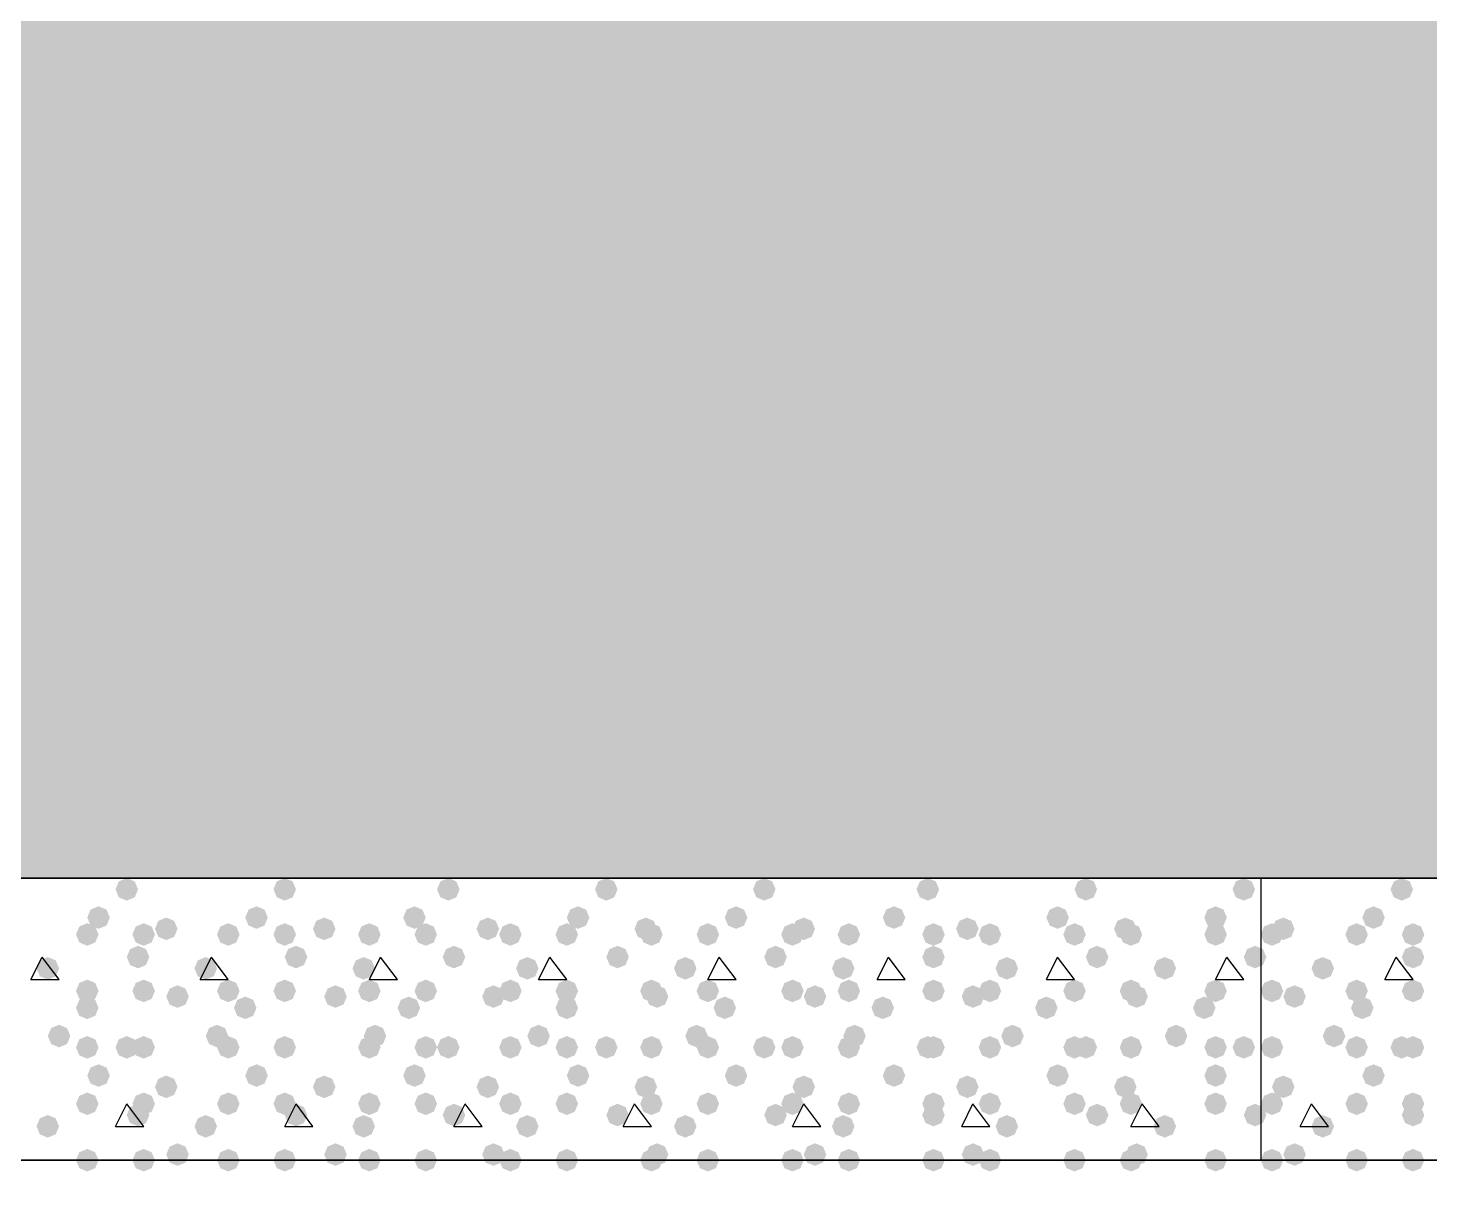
# Model space of a CAD drawing. Header units: millimetres. Extents: x 0 to 420, y 0 to 297.
# Drawn here: x 170.67 to 181.19, y 147.98 to 156.62 of the extents above; entities that cross this region are included whole.
import ezdxf

# ---------------------------------------------------------------- set-up
doc = ezdxf.new("R2010")
doc.units = ezdxf.units.MM
doc.layers.get('0').update_dxf_attribs({"linetype": 'CONTINUOUS'})

msp = doc.modelspace()

# ---------------------------------------------------------------- hatches: boundary and pattern name
at = {"true_color": 0x000008}
h = msp.add_hatch(color=0, dxfattribs=at)
h.paths.add_polyline_path([(385.826, 162.263667), (39.708667, 162.263667), (385.826, 150.241)], flags=0)
h.paths.add_polyline_path([(39.708667, 162.263667), (385.826, 150.241), (39.708667, 150.241)], flags=0)
for points in [[(171.492333, 150.156333), (171.467462, 150.096537), (171.407667, 150.071667), (171.347871, 150.096537), (171.323, 150.156333), (171.347871, 150.216129), (171.407667, 150.241), (171.467462, 150.216129)], [(172.677667, 150.156333), (172.652796, 150.096537), (172.593, 150.071667), (172.533204, 150.096537), (172.508333, 150.156333), (172.533204, 150.216129), (172.593, 150.241), (172.652796, 150.216129)], [(173.905333, 150.156333), (173.880462, 150.096537), (173.820667, 150.071667), (173.760871, 150.096537), (173.736, 150.156333), (173.760871, 150.216129), (173.820667, 150.241), (173.880462, 150.216129)], [(175.090667, 150.156333), (175.065796, 150.096537), (175.006, 150.071667), (174.946204, 150.096537), (174.921333, 150.156333), (174.946204, 150.216129), (175.006, 150.241), (175.065796, 150.216129)], [(176.276, 150.156333), (176.251129, 150.096537), (176.191333, 150.071667), (176.131538, 150.096537), (176.106667, 150.156333), (176.131537, 150.216129), (176.191333, 150.241), (176.251129, 150.216129)], [(177.503667, 150.156333), (177.478796, 150.096537), (177.419, 150.071667), (177.359204, 150.096537), (177.334333, 150.156333), (177.359204, 150.216129), (177.419, 150.241), (177.478796, 150.216129)], [(178.689, 150.156333), (178.664129, 150.096537), (178.604333, 150.071667), (178.544537, 150.096537), (178.519667, 150.156333), (178.544537, 150.216129), (178.604333, 150.241), (178.664129, 150.216129)], [(179.874333, 150.156333), (179.849463, 150.096537), (179.789667, 150.071667), (179.729871, 150.096537), (179.705, 150.156333), (179.729871, 150.216129), (179.789667, 150.241), (179.849462, 150.216129)], [(171.280667, 149.944667), (171.255796, 149.884871), (171.196, 149.86), (171.136204, 149.884871), (171.111333, 149.944667), (171.136204, 150.004462), (171.196, 150.029333), (171.255796, 150.004463)], [(172.466, 149.944667), (172.441129, 149.884871), (172.381333, 149.86), (172.321538, 149.884871), (172.296667, 149.944667), (172.321537, 150.004462), (172.381333, 150.029333), (172.441129, 150.004463)], [(173.651333, 149.944667), (173.626462, 149.884871), (173.566667, 149.86), (173.506871, 149.884871), (173.482, 149.944667), (173.506871, 150.004462), (173.566667, 150.029333), (173.626462, 150.004463)], [(174.879, 149.944667), (174.854129, 149.884871), (174.794333, 149.86), (174.734537, 149.884871), (174.709667, 149.944667), (174.734537, 150.004462), (174.794333, 150.029333), (174.854129, 150.004463)], [(176.064333, 149.944667), (176.039463, 149.884871), (175.979667, 149.86), (175.919871, 149.884871), (175.895, 149.944667), (175.919871, 150.004462), (175.979667, 150.029333), (176.039462, 150.004463)], [(177.249667, 149.944667), (177.224796, 149.884871), (177.165, 149.86), (177.105204, 149.884871), (177.080333, 149.944667), (177.105204, 150.004462), (177.165, 150.029333), (177.224796, 150.004463)], [(178.477333, 149.944667), (178.452463, 149.884871), (178.392667, 149.86), (178.332871, 149.884871), (178.308, 149.944667), (178.332871, 150.004462), (178.392667, 150.029333), (178.452462, 150.004463)], [(179.662667, 149.944667), (179.637796, 149.884871), (179.578, 149.86), (179.518204, 149.884871), (179.493333, 149.944667), (179.518204, 150.004462), (179.578, 150.029333), (179.637796, 150.004463)], [(171.788667, 149.86), (171.763796, 149.800204), (171.704, 149.775333), (171.644204, 149.800204), (171.619333, 149.86), (171.644204, 149.919796), (171.704, 149.944667), (171.763796, 149.919796)], [(172.974, 149.86), (172.949129, 149.800204), (172.889333, 149.775333), (172.829538, 149.800204), (172.804667, 149.86), (172.829537, 149.919796), (172.889333, 149.944667), (172.949129, 149.919796)], [(174.201667, 149.86), (174.176796, 149.800204), (174.117, 149.775333), (174.057204, 149.800204), (174.032333, 149.86), (174.057204, 149.919796), (174.117, 149.944667), (174.176796, 149.919796)], [(175.387, 149.86), (175.362129, 149.800204), (175.302333, 149.775333), (175.242538, 149.800204), (175.217667, 149.86), (175.242537, 149.919796), (175.302333, 149.944667), (175.362129, 149.919796)], [(176.572333, 149.86), (176.547462, 149.800204), (176.487667, 149.775333), (176.427871, 149.800204), (176.403, 149.86), (176.427871, 149.919796), (176.487667, 149.944667), (176.547462, 149.919796)], [(177.8, 149.86), (177.775129, 149.800204), (177.715333, 149.775333), (177.655538, 149.800204), (177.630667, 149.86), (177.655537, 149.919796), (177.715333, 149.944667), (177.775129, 149.919796)], [(178.985333, 149.86), (178.960462, 149.800204), (178.900667, 149.775333), (178.840871, 149.800204), (178.816, 149.86), (178.840871, 149.919796), (178.900667, 149.944667), (178.960462, 149.919796)], [(171.196, 149.817667), (171.171129, 149.757871), (171.111333, 149.733), (171.051538, 149.757871), (171.026667, 149.817667), (171.051537, 149.877462), (171.111333, 149.902333), (171.171129, 149.877463)], [(171.619333, 149.817667), (171.594463, 149.757871), (171.534667, 149.733), (171.474871, 149.757871), (171.45, 149.817667), (171.474871, 149.877462), (171.534667, 149.902333), (171.594462, 149.877463)], [(172.254333, 149.817667), (172.229463, 149.757871), (172.169667, 149.733), (172.109871, 149.757871), (172.085, 149.817667), (172.109871, 149.877462), (172.169667, 149.902333), (172.229462, 149.877463)], [(172.677667, 149.817667), (172.652796, 149.757871), (172.593, 149.733), (172.533204, 149.757871), (172.508333, 149.817667), (172.533204, 149.877462), (172.593, 149.902333), (172.652796, 149.877463)], [(173.312667, 149.817667), (173.287796, 149.757871), (173.228, 149.733), (173.168204, 149.757871), (173.143333, 149.817667), (173.168204, 149.877462), (173.228, 149.902333), (173.287796, 149.877463)], [(173.736, 149.817667), (173.711129, 149.757871), (173.651333, 149.733), (173.591538, 149.757871), (173.566667, 149.817667), (173.591537, 149.877462), (173.651333, 149.902333), (173.711129, 149.877463)], [(174.371, 149.817667), (174.346129, 149.757871), (174.286333, 149.733), (174.226538, 149.757871), (174.201667, 149.817667), (174.226537, 149.877462), (174.286333, 149.902333), (174.346129, 149.877463)], [(174.794333, 149.817667), (174.769463, 149.757871), (174.709667, 149.733), (174.649871, 149.757871), (174.625, 149.817667), (174.649871, 149.877462), (174.709667, 149.902333), (174.769462, 149.877463)], [(175.429333, 149.817667), (175.404462, 149.757871), (175.344667, 149.733), (175.284871, 149.757871), (175.26, 149.817667), (175.284871, 149.877462), (175.344667, 149.902333), (175.404462, 149.877463)], [(175.852667, 149.817667), (175.827796, 149.757871), (175.768, 149.733), (175.708204, 149.757871), (175.683333, 149.817667), (175.708204, 149.877462), (175.768, 149.902333), (175.827796, 149.877463)], [(176.487667, 149.817667), (176.462796, 149.757871), (176.403, 149.733), (176.343204, 149.757871), (176.318333, 149.817667), (176.343204, 149.877462), (176.403, 149.902333), (176.462796, 149.877463)], [(176.911, 149.817667), (176.886129, 149.757871), (176.826333, 149.733), (176.766538, 149.757871), (176.741667, 149.817667), (176.766537, 149.877462), (176.826333, 149.902333), (176.886129, 149.877463)], [(177.546, 149.817667), (177.521129, 149.757871), (177.461333, 149.733), (177.401538, 149.757871), (177.376667, 149.817667), (177.401537, 149.877462), (177.461333, 149.902333), (177.521129, 149.877463)], [(177.969333, 149.817667), (177.944462, 149.757871), (177.884667, 149.733), (177.824871, 149.757871), (177.8, 149.817667), (177.824871, 149.877462), (177.884667, 149.902333), (177.944462, 149.877463)], [(178.604333, 149.817667), (178.579463, 149.757871), (178.519667, 149.733), (178.459871, 149.757871), (178.435, 149.817667), (178.459871, 149.877462), (178.519667, 149.902333), (178.579462, 149.877463)], [(179.027667, 149.817667), (179.002796, 149.757871), (178.943, 149.733), (178.883204, 149.757871), (178.858333, 149.817667), (178.883204, 149.877462), (178.943, 149.902333), (179.002796, 149.877463)], [(179.662667, 149.817667), (179.637796, 149.757871), (179.578, 149.733), (179.518204, 149.757871), (179.493333, 149.817667), (179.518204, 149.877462), (179.578, 149.902333), (179.637796, 149.877463)], [(171.577, 149.648333), (171.552129, 149.588537), (171.492333, 149.563667), (171.432538, 149.588537), (171.407667, 149.648333), (171.432537, 149.708129), (171.492333, 149.733), (171.552129, 149.708129)], [(172.762333, 149.648333), (172.737462, 149.588537), (172.677667, 149.563667), (172.617871, 149.588537), (172.593, 149.648333), (172.617871, 149.708129), (172.677667, 149.733), (172.737462, 149.708129)], [(173.947667, 149.648333), (173.922796, 149.588537), (173.863, 149.563667), (173.803204, 149.588537), (173.778333, 149.648333), (173.803204, 149.708129), (173.863, 149.733), (173.922796, 149.708129)], [(175.175333, 149.648333), (175.150462, 149.588537), (175.090667, 149.563667), (175.030871, 149.588537), (175.006, 149.648333), (175.030871, 149.708129), (175.090667, 149.733), (175.150462, 149.708129)], [(176.360667, 149.648333), (176.335796, 149.588537), (176.276, 149.563667), (176.216204, 149.588537), (176.191333, 149.648333), (176.216204, 149.708129), (176.276, 149.733), (176.335796, 149.708129)], [(177.546, 149.648333), (177.521129, 149.588537), (177.461333, 149.563667), (177.401538, 149.588537), (177.376667, 149.648333), (177.401537, 149.708129), (177.461333, 149.733), (177.521129, 149.708129)], [(178.773667, 149.648333), (178.748796, 149.588537), (178.689, 149.563667), (178.629204, 149.588537), (178.604333, 149.648333), (178.629204, 149.708129), (178.689, 149.733), (178.748796, 149.708129)], [(179.959, 149.648333), (179.934129, 149.588537), (179.874333, 149.563667), (179.814538, 149.588537), (179.789667, 149.648333), (179.814537, 149.708129), (179.874333, 149.733), (179.934129, 149.708129)], [(170.899667, 149.563667), (170.874796, 149.503871), (170.815, 149.479), (170.755204, 149.503871), (170.730333, 149.563667), (170.755204, 149.623462), (170.815, 149.648333), (170.874796, 149.623463)], [(172.085, 149.563667), (172.060129, 149.503871), (172.000333, 149.479), (171.940538, 149.503871), (171.915667, 149.563667), (171.940537, 149.623462), (172.000333, 149.648333), (172.060129, 149.623463)], [(173.270333, 149.563667), (173.245462, 149.503871), (173.185667, 149.479), (173.125871, 149.503871), (173.101, 149.563667), (173.125871, 149.623462), (173.185667, 149.648333), (173.245462, 149.623463)], [(174.498, 149.563667), (174.473129, 149.503871), (174.413333, 149.479), (174.353538, 149.503871), (174.328667, 149.563667), (174.353537, 149.623462), (174.413333, 149.648333), (174.473129, 149.623463)], [(175.683333, 149.563667), (175.658462, 149.503871), (175.598667, 149.479), (175.538871, 149.503871), (175.514, 149.563667), (175.538871, 149.623462), (175.598667, 149.648333), (175.658462, 149.623463)], [(176.868667, 149.563667), (176.843796, 149.503871), (176.784, 149.479), (176.724204, 149.503871), (176.699333, 149.563667), (176.724204, 149.623462), (176.784, 149.648333), (176.843796, 149.623463)], [(178.096333, 149.563667), (178.071463, 149.503871), (178.011667, 149.479), (177.951871, 149.503871), (177.927, 149.563667), (177.951871, 149.623462), (178.011667, 149.648333), (178.071462, 149.623463)], [(179.281667, 149.563667), (179.256796, 149.503871), (179.197, 149.479), (179.137204, 149.503871), (179.112333, 149.563667), (179.137204, 149.623462), (179.197, 149.648333), (179.256796, 149.623463)], [(171.196, 149.394333), (171.171129, 149.334537), (171.111333, 149.309667), (171.051538, 149.334537), (171.026667, 149.394333), (171.051537, 149.454129), (171.111333, 149.479), (171.171129, 149.454129)], [(171.619333, 149.394333), (171.594463, 149.334537), (171.534667, 149.309667), (171.474871, 149.334537), (171.45, 149.394333), (171.474871, 149.454129), (171.534667, 149.479), (171.594462, 149.454129)], [(171.873333, 149.352), (171.848462, 149.292204), (171.788667, 149.267333), (171.728871, 149.292204), (171.704, 149.352), (171.728871, 149.411796), (171.788667, 149.436667), (171.848462, 149.411796)], [(172.254333, 149.394333), (172.229463, 149.334537), (172.169667, 149.309667), (172.109871, 149.334537), (172.085, 149.394333), (172.109871, 149.454129), (172.169667, 149.479), (172.229462, 149.454129)], [(172.677667, 149.394333), (172.652796, 149.334537), (172.593, 149.309667), (172.533204, 149.334537), (172.508333, 149.394333), (172.533204, 149.454129), (172.593, 149.479), (172.652796, 149.454129)], [(173.058667, 149.352), (173.033796, 149.292204), (172.974, 149.267333), (172.914204, 149.292204), (172.889333, 149.352), (172.914204, 149.411796), (172.974, 149.436667), (173.033796, 149.411796)], [(173.312667, 149.394333), (173.287796, 149.334537), (173.228, 149.309667), (173.168204, 149.334537), (173.143333, 149.394333), (173.168204, 149.454129), (173.228, 149.479), (173.287796, 149.454129)], [(173.736, 149.394333), (173.711129, 149.334537), (173.651333, 149.309667), (173.591538, 149.334537), (173.566667, 149.394333), (173.591537, 149.454129), (173.651333, 149.479), (173.711129, 149.454129)], [(174.244, 149.352), (174.219129, 149.292204), (174.159333, 149.267333), (174.099538, 149.292204), (174.074667, 149.352), (174.099537, 149.411796), (174.159333, 149.436667), (174.219129, 149.411796)], [(174.371, 149.394333), (174.346129, 149.334537), (174.286333, 149.309667), (174.226538, 149.334537), (174.201667, 149.394333), (174.226537, 149.454129), (174.286333, 149.479), (174.346129, 149.454129)], [(174.794333, 149.394333), (174.769463, 149.334537), (174.709667, 149.309667), (174.649871, 149.334537), (174.625, 149.394333), (174.649871, 149.454129), (174.709667, 149.479), (174.769462, 149.454129)], [(175.429333, 149.394333), (175.404462, 149.334537), (175.344667, 149.309667), (175.284871, 149.334537), (175.26, 149.394333), (175.284871, 149.454129), (175.344667, 149.479), (175.404462, 149.454129)], [(175.471667, 149.352), (175.446796, 149.292204), (175.387, 149.267333), (175.327204, 149.292204), (175.302333, 149.352), (175.327204, 149.411796), (175.387, 149.436667), (175.446796, 149.411796)], [(175.852667, 149.394333), (175.827796, 149.334537), (175.768, 149.309667), (175.708204, 149.334537), (175.683333, 149.394333), (175.708204, 149.454129), (175.768, 149.479), (175.827796, 149.454129)], [(176.487667, 149.394333), (176.462796, 149.334537), (176.403, 149.309667), (176.343204, 149.334537), (176.318333, 149.394333), (176.343204, 149.454129), (176.403, 149.479), (176.462796, 149.454129)], [(176.657, 149.352), (176.632129, 149.292204), (176.572333, 149.267333), (176.512538, 149.292204), (176.487667, 149.352), (176.512537, 149.411796), (176.572333, 149.436667), (176.632129, 149.411796)], [(176.911, 149.394333), (176.886129, 149.334537), (176.826333, 149.309667), (176.766538, 149.334537), (176.741667, 149.394333), (176.766537, 149.454129), (176.826333, 149.479), (176.886129, 149.454129)], [(177.546, 149.394333), (177.521129, 149.334537), (177.461333, 149.309667), (177.401538, 149.334537), (177.376667, 149.394333), (177.401537, 149.454129), (177.461333, 149.479), (177.521129, 149.454129)], [(177.842333, 149.352), (177.817462, 149.292204), (177.757667, 149.267333), (177.697871, 149.292204), (177.673, 149.352), (177.697871, 149.411796), (177.757667, 149.436667), (177.817462, 149.411796)], [(177.969333, 149.394333), (177.944462, 149.334537), (177.884667, 149.309667), (177.824871, 149.334537), (177.8, 149.394333), (177.824871, 149.454129), (177.884667, 149.479), (177.944462, 149.454129)], [(178.604333, 149.394333), (178.579463, 149.334537), (178.519667, 149.309667), (178.459871, 149.334537), (178.435, 149.394333), (178.459871, 149.454129), (178.519667, 149.479), (178.579462, 149.454129)], [(179.027667, 149.394333), (179.002796, 149.334537), (178.943, 149.309667), (178.883204, 149.334537), (178.858333, 149.394333), (178.883204, 149.454129), (178.943, 149.479), (179.002796, 149.454129)], [(179.07, 149.352), (179.045129, 149.292204), (178.985333, 149.267333), (178.925538, 149.292204), (178.900667, 149.352), (178.925537, 149.411796), (178.985333, 149.436667), (179.045129, 149.411796)], [(179.662667, 149.394333), (179.637796, 149.334537), (179.578, 149.309667), (179.518204, 149.334537), (179.493333, 149.394333), (179.518204, 149.454129), (179.578, 149.479), (179.637796, 149.454129)], [(171.196, 149.267333), (171.171129, 149.207537), (171.111333, 149.182667), (171.051538, 149.207537), (171.026667, 149.267333), (171.051537, 149.327129), (171.111333, 149.352), (171.171129, 149.327129)], [(172.381333, 149.267333), (172.356462, 149.207537), (172.296667, 149.182667), (172.236871, 149.207537), (172.212, 149.267333), (172.236871, 149.327129), (172.296667, 149.352), (172.356462, 149.327129)], [(173.609, 149.267333), (173.584129, 149.207537), (173.524333, 149.182667), (173.464538, 149.207537), (173.439667, 149.267333), (173.464537, 149.327129), (173.524333, 149.352), (173.584129, 149.327129)], [(174.794333, 149.267333), (174.769463, 149.207537), (174.709667, 149.182667), (174.649871, 149.207537), (174.625, 149.267333), (174.649871, 149.327129), (174.709667, 149.352), (174.769462, 149.327129)], [(175.979667, 149.267333), (175.954796, 149.207537), (175.895, 149.182667), (175.835204, 149.207537), (175.810333, 149.267333), (175.835204, 149.327129), (175.895, 149.352), (175.954796, 149.327129)], [(177.165, 149.267333), (177.140129, 149.207537), (177.080333, 149.182667), (177.020538, 149.207537), (176.995667, 149.267333), (177.020537, 149.327129), (177.080333, 149.352), (177.140129, 149.327129)], [(178.392667, 149.267333), (178.367796, 149.207537), (178.308, 149.182667), (178.248204, 149.207537), (178.223333, 149.267333), (178.248204, 149.327129), (178.308, 149.352), (178.367796, 149.327129)], [(179.578, 149.267333), (179.553129, 149.207537), (179.493333, 149.182667), (179.433538, 149.207537), (179.408667, 149.267333), (179.433537, 149.327129), (179.493333, 149.352), (179.553129, 149.327129)], [(170.984333, 149.055667), (170.959463, 148.995871), (170.899667, 148.971), (170.839871, 148.995871), (170.815, 149.055667), (170.839871, 149.115462), (170.899667, 149.140333), (170.959462, 149.115463)], [(172.169667, 149.055667), (172.144796, 148.995871), (172.085, 148.971), (172.025204, 148.995871), (172.000333, 149.055667), (172.025204, 149.115462), (172.085, 149.140333), (172.144796, 149.115463)], [(173.355, 149.055667), (173.330129, 148.995871), (173.270333, 148.971), (173.210538, 148.995871), (173.185667, 149.055667), (173.210537, 149.115462), (173.270333, 149.140333), (173.330129, 149.115463)], [(174.582667, 149.055667), (174.557796, 148.995871), (174.498, 148.971), (174.438204, 148.995871), (174.413333, 149.055667), (174.438204, 149.115462), (174.498, 149.140333), (174.557796, 149.115463)], [(175.768, 149.055667), (175.743129, 148.995871), (175.683333, 148.971), (175.623538, 148.995871), (175.598667, 149.055667), (175.623537, 149.115462), (175.683333, 149.140333), (175.743129, 149.115463)], [(176.953333, 149.055667), (176.928462, 148.995871), (176.868667, 148.971), (176.808871, 148.995871), (176.784, 149.055667), (176.808871, 149.115462), (176.868667, 149.140333), (176.928462, 149.115463)], [(178.138667, 149.055667), (178.113796, 148.995871), (178.054, 148.971), (177.994204, 148.995871), (177.969333, 149.055667), (177.994204, 149.115462), (178.054, 149.140333), (178.113796, 149.115463)], [(179.366333, 149.055667), (179.341462, 148.995871), (179.281667, 148.971), (179.221871, 148.995871), (179.197, 149.055667), (179.221871, 149.115462), (179.281667, 149.140333), (179.341462, 149.115463)], [(171.196, 148.971), (171.171129, 148.911204), (171.111333, 148.886333), (171.051538, 148.911204), (171.026667, 148.971), (171.051537, 149.030796), (171.111333, 149.055667), (171.171129, 149.030796)], [(171.492333, 148.971), (171.467462, 148.911204), (171.407667, 148.886333), (171.347871, 148.911204), (171.323, 148.971), (171.347871, 149.030796), (171.407667, 149.055667), (171.467462, 149.030796)], [(171.619333, 148.971), (171.594463, 148.911204), (171.534667, 148.886333), (171.474871, 148.911204), (171.45, 148.971), (171.474871, 149.030796), (171.534667, 149.055667), (171.594462, 149.030796)], [(172.254333, 148.971), (172.229463, 148.911204), (172.169667, 148.886333), (172.109871, 148.911204), (172.085, 148.971), (172.109871, 149.030796), (172.169667, 149.055667), (172.229462, 149.030796)], [(172.677667, 148.971), (172.652796, 148.911204), (172.593, 148.886333), (172.533204, 148.911204), (172.508333, 148.971), (172.533204, 149.030796), (172.593, 149.055667), (172.652796, 149.030796)], [(172.677667, 148.971), (172.652796, 148.911204), (172.593, 148.886333), (172.533204, 148.911204), (172.508333, 148.971), (172.533204, 149.030796), (172.593, 149.055667), (172.652796, 149.030796)], [(173.312667, 148.971), (173.287796, 148.911204), (173.228, 148.886333), (173.168204, 148.911204), (173.143333, 148.971), (173.168204, 149.030796), (173.228, 149.055667), (173.287796, 149.030796)], [(173.736, 148.971), (173.711129, 148.911204), (173.651333, 148.886333), (173.591538, 148.911204), (173.566667, 148.971), (173.591537, 149.030796), (173.651333, 149.055667), (173.711129, 149.030796)], [(173.905333, 148.971), (173.880462, 148.911204), (173.820667, 148.886333), (173.760871, 148.911204), (173.736, 148.971), (173.760871, 149.030796), (173.820667, 149.055667), (173.880462, 149.030796)], [(174.371, 148.971), (174.346129, 148.911204), (174.286333, 148.886333), (174.226538, 148.911204), (174.201667, 148.971), (174.226537, 149.030796), (174.286333, 149.055667), (174.346129, 149.030796)], [(174.794333, 148.971), (174.769463, 148.911204), (174.709667, 148.886333), (174.649871, 148.911204), (174.625, 148.971), (174.649871, 149.030796), (174.709667, 149.055667), (174.769462, 149.030796)], [(175.090667, 148.971), (175.065796, 148.911204), (175.006, 148.886333), (174.946204, 148.911204), (174.921333, 148.971), (174.946204, 149.030796), (175.006, 149.055667), (175.065796, 149.030796)], [(175.429333, 148.971), (175.404462, 148.911204), (175.344667, 148.886333), (175.284871, 148.911204), (175.26, 148.971), (175.284871, 149.030796), (175.344667, 149.055667), (175.404462, 149.030796)], [(175.852667, 148.971), (175.827796, 148.911204), (175.768, 148.886333), (175.708204, 148.911204), (175.683333, 148.971), (175.708204, 149.030796), (175.768, 149.055667), (175.827796, 149.030796)], [(176.276, 148.971), (176.251129, 148.911204), (176.191333, 148.886333), (176.131538, 148.911204), (176.106667, 148.971), (176.131537, 149.030796), (176.191333, 149.055667), (176.251129, 149.030796)], [(176.487667, 148.971), (176.462796, 148.911204), (176.403, 148.886333), (176.343204, 148.911204), (176.318333, 148.971), (176.343204, 149.030796), (176.403, 149.055667), (176.462796, 149.030796)], [(176.911, 148.971), (176.886129, 148.911204), (176.826333, 148.886333), (176.766538, 148.911204), (176.741667, 148.971), (176.766537, 149.030796), (176.826333, 149.055667), (176.886129, 149.030796)], [(177.503667, 148.971), (177.478796, 148.911204), (177.419, 148.886333), (177.359204, 148.911204), (177.334333, 148.971), (177.359204, 149.030796), (177.419, 149.055667), (177.478796, 149.030796)], [(177.546, 148.971), (177.521129, 148.911204), (177.461333, 148.886333), (177.401538, 148.911204), (177.376667, 148.971), (177.401537, 149.030796), (177.461333, 149.055667), (177.521129, 149.030796)], [(177.969333, 148.971), (177.944462, 148.911204), (177.884667, 148.886333), (177.824871, 148.911204), (177.8, 148.971), (177.824871, 149.030796), (177.884667, 149.055667), (177.944462, 149.030796)], [(178.604333, 148.971), (178.579463, 148.911204), (178.519667, 148.886333), (178.459871, 148.911204), (178.435, 148.971), (178.459871, 149.030796), (178.519667, 149.055667), (178.579462, 149.030796)], [(178.689, 148.971), (178.664129, 148.911204), (178.604333, 148.886333), (178.544537, 148.911204), (178.519667, 148.971), (178.544537, 149.030796), (178.604333, 149.055667), (178.664129, 149.030796)], [(179.027667, 148.971), (179.002796, 148.911204), (178.943, 148.886333), (178.883204, 148.911204), (178.858333, 148.971), (178.883204, 149.030796), (178.943, 149.055667), (179.002796, 149.030796)], [(179.662667, 148.971), (179.637796, 148.911204), (179.578, 148.886333), (179.518204, 148.911204), (179.493333, 148.971), (179.518204, 149.030796), (179.578, 149.055667), (179.637796, 149.030796)], [(179.874333, 148.971), (179.849463, 148.911204), (179.789667, 148.886333), (179.729871, 148.911204), (179.705, 148.971), (179.729871, 149.030796), (179.789667, 149.055667), (179.849462, 149.030796)], [(171.280667, 148.759333), (171.255796, 148.699537), (171.196, 148.674667), (171.136204, 148.699537), (171.111333, 148.759333), (171.136204, 148.819129), (171.196, 148.844), (171.255796, 148.819129)], [(171.788667, 148.674667), (171.763796, 148.614871), (171.704, 148.59), (171.644204, 148.614871), (171.619333, 148.674667), (171.644204, 148.734462), (171.704, 148.759333), (171.763796, 148.734463)], [(172.466, 148.759333), (172.441129, 148.699537), (172.381333, 148.674667), (172.321538, 148.699537), (172.296667, 148.759333), (172.321537, 148.819129), (172.381333, 148.844), (172.441129, 148.819129)], [(172.974, 148.674667), (172.949129, 148.614871), (172.889333, 148.59), (172.829538, 148.614871), (172.804667, 148.674667), (172.829537, 148.734462), (172.889333, 148.759333), (172.949129, 148.734463)], [(173.651333, 148.759333), (173.626462, 148.699537), (173.566667, 148.674667), (173.506871, 148.699537), (173.482, 148.759333), (173.506871, 148.819129), (173.566667, 148.844), (173.626462, 148.819129)], [(174.201667, 148.674667), (174.176796, 148.614871), (174.117, 148.59), (174.057204, 148.614871), (174.032333, 148.674667), (174.057204, 148.734462), (174.117, 148.759333), (174.176796, 148.734463)], [(174.879, 148.759333), (174.854129, 148.699537), (174.794333, 148.674667), (174.734537, 148.699537), (174.709667, 148.759333), (174.734537, 148.819129), (174.794333, 148.844), (174.854129, 148.819129)], [(175.387, 148.674667), (175.362129, 148.614871), (175.302333, 148.59), (175.242538, 148.614871), (175.217667, 148.674667), (175.242537, 148.734462), (175.302333, 148.759333), (175.362129, 148.734463)], [(176.064333, 148.759333), (176.039463, 148.699537), (175.979667, 148.674667), (175.919871, 148.699537), (175.895, 148.759333), (175.919871, 148.819129), (175.979667, 148.844), (176.039462, 148.819129)], [(176.572333, 148.674667), (176.547462, 148.614871), (176.487667, 148.59), (176.427871, 148.614871), (176.403, 148.674667), (176.427871, 148.734462), (176.487667, 148.759333), (176.547462, 148.734463)], [(177.249667, 148.759333), (177.224796, 148.699537), (177.165, 148.674667), (177.105204, 148.699537), (177.080333, 148.759333), (177.105204, 148.819129), (177.165, 148.844), (177.224796, 148.819129)], [(177.8, 148.674667), (177.775129, 148.614871), (177.715333, 148.59), (177.655538, 148.614871), (177.630667, 148.674667), (177.655537, 148.734462), (177.715333, 148.759333), (177.775129, 148.734463)], [(178.477333, 148.759333), (178.452463, 148.699537), (178.392667, 148.674667), (178.332871, 148.699537), (178.308, 148.759333), (178.332871, 148.819129), (178.392667, 148.844), (178.452462, 148.819129)], [(178.985333, 148.674667), (178.960462, 148.614871), (178.900667, 148.59), (178.840871, 148.614871), (178.816, 148.674667), (178.840871, 148.734462), (178.900667, 148.759333), (178.960462, 148.734463)], [(179.662667, 148.759333), (179.637796, 148.699537), (179.578, 148.674667), (179.518204, 148.699537), (179.493333, 148.759333), (179.518204, 148.819129), (179.578, 148.844), (179.637796, 148.819129)], [(171.196, 148.547667), (171.171129, 148.487871), (171.111333, 148.463), (171.051538, 148.487871), (171.026667, 148.547667), (171.051537, 148.607462), (171.111333, 148.632333), (171.171129, 148.607463)], [(171.577, 148.463), (171.552129, 148.403204), (171.492333, 148.378333), (171.432538, 148.403204), (171.407667, 148.463), (171.432537, 148.522796), (171.492333, 148.547667), (171.552129, 148.522796)], [(171.619333, 148.547667), (171.594463, 148.487871), (171.534667, 148.463), (171.474871, 148.487871), (171.45, 148.547667), (171.474871, 148.607462), (171.534667, 148.632333), (171.594462, 148.607463)], [(172.254333, 148.547667), (172.229463, 148.487871), (172.169667, 148.463), (172.109871, 148.487871), (172.085, 148.547667), (172.109871, 148.607462), (172.169667, 148.632333), (172.229462, 148.607463)], [(172.677667, 148.547667), (172.652796, 148.487871), (172.593, 148.463), (172.533204, 148.487871), (172.508333, 148.547667), (172.533204, 148.607462), (172.593, 148.632333), (172.652796, 148.607463)], [(172.762333, 148.463), (172.737462, 148.403204), (172.677667, 148.378333), (172.617871, 148.403204), (172.593, 148.463), (172.617871, 148.522796), (172.677667, 148.547667), (172.737462, 148.522796)], [(173.312667, 148.547667), (173.287796, 148.487871), (173.228, 148.463), (173.168204, 148.487871), (173.143333, 148.547667), (173.168204, 148.607462), (173.228, 148.632333), (173.287796, 148.607463)], [(173.736, 148.547667), (173.711129, 148.487871), (173.651333, 148.463), (173.591538, 148.487871), (173.566667, 148.547667), (173.591537, 148.607462), (173.651333, 148.632333), (173.711129, 148.607463)], [(173.947667, 148.463), (173.922796, 148.403204), (173.863, 148.378333), (173.803204, 148.403204), (173.778333, 148.463), (173.803204, 148.522796), (173.863, 148.547667), (173.922796, 148.522796)], [(174.371, 148.547667), (174.346129, 148.487871), (174.286333, 148.463), (174.226538, 148.487871), (174.201667, 148.547667), (174.226537, 148.607462), (174.286333, 148.632333), (174.346129, 148.607463)], [(174.794333, 148.547667), (174.769463, 148.487871), (174.709667, 148.463), (174.649871, 148.487871), (174.625, 148.547667), (174.649871, 148.607462), (174.709667, 148.632333), (174.769462, 148.607463)], [(175.175333, 148.463), (175.150462, 148.403204), (175.090667, 148.378333), (175.030871, 148.403204), (175.006, 148.463), (175.030871, 148.522796), (175.090667, 148.547667), (175.150462, 148.522796)], [(175.429333, 148.547667), (175.404462, 148.487871), (175.344667, 148.463), (175.284871, 148.487871), (175.26, 148.547667), (175.284871, 148.607462), (175.344667, 148.632333), (175.404462, 148.607463)], [(175.852667, 148.547667), (175.827796, 148.487871), (175.768, 148.463), (175.708204, 148.487871), (175.683333, 148.547667), (175.708204, 148.607462), (175.768, 148.632333), (175.827796, 148.607463)], [(176.360667, 148.463), (176.335796, 148.403204), (176.276, 148.378333), (176.216204, 148.403204), (176.191333, 148.463), (176.216204, 148.522796), (176.276, 148.547667), (176.335796, 148.522796)], [(176.487667, 148.547667), (176.462796, 148.487871), (176.403, 148.463), (176.343204, 148.487871), (176.318333, 148.547667), (176.343204, 148.607462), (176.403, 148.632333), (176.462796, 148.607463)], [(176.911, 148.547667), (176.886129, 148.487871), (176.826333, 148.463), (176.766538, 148.487871), (176.741667, 148.547667), (176.766537, 148.607462), (176.826333, 148.632333), (176.886129, 148.607463)], [(177.546, 148.547667), (177.521129, 148.487871), (177.461333, 148.463), (177.401538, 148.487871), (177.376667, 148.547667), (177.401537, 148.607462), (177.461333, 148.632333), (177.521129, 148.607463)], [(177.546, 148.463), (177.521129, 148.403204), (177.461333, 148.378333), (177.401538, 148.403204), (177.376667, 148.463), (177.401537, 148.522796), (177.461333, 148.547667), (177.521129, 148.522796)], [(177.969333, 148.547667), (177.944462, 148.487871), (177.884667, 148.463), (177.824871, 148.487871), (177.8, 148.547667), (177.824871, 148.607462), (177.884667, 148.632333), (177.944462, 148.607463)], [(178.604333, 148.547667), (178.579463, 148.487871), (178.519667, 148.463), (178.459871, 148.487871), (178.435, 148.547667), (178.459871, 148.607462), (178.519667, 148.632333), (178.579462, 148.607463)], [(178.773667, 148.463), (178.748796, 148.403204), (178.689, 148.378333), (178.629204, 148.403204), (178.604333, 148.463), (178.629204, 148.522796), (178.689, 148.547667), (178.748796, 148.522796)], [(179.027667, 148.547667), (179.002796, 148.487871), (178.943, 148.463), (178.883204, 148.487871), (178.858333, 148.547667), (178.883204, 148.607462), (178.943, 148.632333), (179.002796, 148.607463)], [(179.662667, 148.547667), (179.637796, 148.487871), (179.578, 148.463), (179.518204, 148.487871), (179.493333, 148.547667), (179.518204, 148.607462), (179.578, 148.632333), (179.637796, 148.607463)], [(179.959, 148.463), (179.934129, 148.403204), (179.874333, 148.378333), (179.814538, 148.403204), (179.789667, 148.463), (179.814537, 148.522796), (179.874333, 148.547667), (179.934129, 148.522796)], [(170.899667, 148.378333), (170.874796, 148.318537), (170.815, 148.293667), (170.755204, 148.318537), (170.730333, 148.378333), (170.755204, 148.438129), (170.815, 148.463), (170.874796, 148.438129)], [(172.085, 148.378333), (172.060129, 148.318537), (172.000333, 148.293667), (171.940538, 148.318537), (171.915667, 148.378333), (171.940537, 148.438129), (172.000333, 148.463), (172.060129, 148.438129)], [(173.270333, 148.378333), (173.245462, 148.318537), (173.185667, 148.293667), (173.125871, 148.318537), (173.101, 148.378333), (173.125871, 148.438129), (173.185667, 148.463), (173.245462, 148.438129)], [(174.498, 148.378333), (174.473129, 148.318537), (174.413333, 148.293667), (174.353538, 148.318537), (174.328667, 148.378333), (174.353537, 148.438129), (174.413333, 148.463), (174.473129, 148.438129)], [(175.683333, 148.378333), (175.658462, 148.318537), (175.598667, 148.293667), (175.538871, 148.318537), (175.514, 148.378333), (175.538871, 148.438129), (175.598667, 148.463), (175.658462, 148.438129)], [(176.868667, 148.378333), (176.843796, 148.318537), (176.784, 148.293667), (176.724204, 148.318537), (176.699333, 148.378333), (176.724204, 148.438129), (176.784, 148.463), (176.843796, 148.438129)], [(178.096333, 148.378333), (178.071463, 148.318537), (178.011667, 148.293667), (177.951871, 148.318537), (177.927, 148.378333), (177.951871, 148.438129), (178.011667, 148.463), (178.071462, 148.438129)], [(179.281667, 148.378333), (179.256796, 148.318537), (179.197, 148.293667), (179.137204, 148.318537), (179.112333, 148.378333), (179.137204, 148.438129), (179.197, 148.463), (179.256796, 148.438129)], [(171.873333, 148.166667), (171.848462, 148.106871), (171.788667, 148.082), (171.728871, 148.106871), (171.704, 148.166667), (171.728871, 148.226462), (171.788667, 148.251333), (171.848462, 148.226463)], [(173.058667, 148.166667), (173.033796, 148.106871), (172.974, 148.082), (172.914204, 148.106871), (172.889333, 148.166667), (172.914204, 148.226462), (172.974, 148.251333), (173.033796, 148.226463)], [(174.244, 148.166667), (174.219129, 148.106871), (174.159333, 148.082), (174.099538, 148.106871), (174.074667, 148.166667), (174.099537, 148.226462), (174.159333, 148.251333), (174.219129, 148.226463)], [(175.471667, 148.166667), (175.446796, 148.106871), (175.387, 148.082), (175.327204, 148.106871), (175.302333, 148.166667), (175.327204, 148.226462), (175.387, 148.251333), (175.446796, 148.226463)], [(176.657, 148.166667), (176.632129, 148.106871), (176.572333, 148.082), (176.512538, 148.106871), (176.487667, 148.166667), (176.512537, 148.226462), (176.572333, 148.251333), (176.632129, 148.226463)], [(177.842333, 148.166667), (177.817462, 148.106871), (177.757667, 148.082), (177.697871, 148.106871), (177.673, 148.166667), (177.697871, 148.226462), (177.757667, 148.251333), (177.817462, 148.226463)], [(179.07, 148.166667), (179.045129, 148.106871), (178.985333, 148.082), (178.925538, 148.106871), (178.900667, 148.166667), (178.925537, 148.226462), (178.985333, 148.251333), (179.045129, 148.226463)], [(171.196, 148.124333), (171.171129, 148.064537), (171.111333, 148.039667), (171.051538, 148.064537), (171.026667, 148.124333), (171.051537, 148.184129), (171.111333, 148.209), (171.171129, 148.184129)], [(171.619333, 148.124333), (171.594463, 148.064537), (171.534667, 148.039667), (171.474871, 148.064537), (171.45, 148.124333), (171.474871, 148.184129), (171.534667, 148.209), (171.594462, 148.184129)], [(172.254333, 148.124333), (172.229463, 148.064537), (172.169667, 148.039667), (172.109871, 148.064537), (172.085, 148.124333), (172.109871, 148.184129), (172.169667, 148.209), (172.229462, 148.184129)], [(172.677667, 148.124333), (172.652796, 148.064537), (172.593, 148.039667), (172.533204, 148.064537), (172.508333, 148.124333), (172.533204, 148.184129), (172.593, 148.209), (172.652796, 148.184129)], [(173.312667, 148.124333), (173.287796, 148.064537), (173.228, 148.039667), (173.168204, 148.064537), (173.143333, 148.124333), (173.168204, 148.184129), (173.228, 148.209), (173.287796, 148.184129)], [(173.736, 148.124333), (173.711129, 148.064537), (173.651333, 148.039667), (173.591538, 148.064537), (173.566667, 148.124333), (173.591537, 148.184129), (173.651333, 148.209), (173.711129, 148.184129)], [(174.371, 148.124333), (174.346129, 148.064537), (174.286333, 148.039667), (174.226538, 148.064537), (174.201667, 148.124333), (174.226537, 148.184129), (174.286333, 148.209), (174.346129, 148.184129)], [(174.794333, 148.124333), (174.769463, 148.064537), (174.709667, 148.039667), (174.649871, 148.064537), (174.625, 148.124333), (174.649871, 148.184129), (174.709667, 148.209), (174.769462, 148.184129)], [(175.429333, 148.124333), (175.404462, 148.064537), (175.344667, 148.039667), (175.284871, 148.064537), (175.26, 148.124333), (175.284871, 148.184129), (175.344667, 148.209), (175.404462, 148.184129)], [(175.852667, 148.124333), (175.827796, 148.064537), (175.768, 148.039667), (175.708204, 148.064537), (175.683333, 148.124333), (175.708204, 148.184129), (175.768, 148.209), (175.827796, 148.184129)], [(176.487667, 148.124333), (176.462796, 148.064537), (176.403, 148.039667), (176.343204, 148.064537), (176.318333, 148.124333), (176.343204, 148.184129), (176.403, 148.209), (176.462796, 148.184129)], [(176.911, 148.124333), (176.886129, 148.064537), (176.826333, 148.039667), (176.766538, 148.064537), (176.741667, 148.124333), (176.766537, 148.184129), (176.826333, 148.209), (176.886129, 148.184129)], [(177.546, 148.124333), (177.521129, 148.064537), (177.461333, 148.039667), (177.401538, 148.064537), (177.376667, 148.124333), (177.401537, 148.184129), (177.461333, 148.209), (177.521129, 148.184129)], [(177.969333, 148.124333), (177.944462, 148.064537), (177.884667, 148.039667), (177.824871, 148.064537), (177.8, 148.124333), (177.824871, 148.184129), (177.884667, 148.209), (177.944462, 148.184129)], [(178.604333, 148.124333), (178.579463, 148.064537), (178.519667, 148.039667), (178.459871, 148.064537), (178.435, 148.124333), (178.459871, 148.184129), (178.519667, 148.209), (178.579462, 148.184129)], [(179.027667, 148.124333), (179.002796, 148.064537), (178.943, 148.039667), (178.883204, 148.064537), (178.858333, 148.124333), (178.883204, 148.184129), (178.943, 148.209), (179.002796, 148.184129)], [(179.662667, 148.124333), (179.637796, 148.064537), (179.578, 148.039667), (179.518204, 148.064537), (179.493333, 148.124333), (179.518204, 148.184129), (179.578, 148.209), (179.637796, 148.184129)]]:
    msp.add_hatch(color=0, dxfattribs=at).paths.add_polyline_path(points, flags=0)
at = {"true_color": 0x000007}
for points in [[(181.059667, 150.156333), (181.034796, 150.096537), (180.975, 150.071667), (180.915204, 150.096537), (180.890333, 150.156333), (180.915204, 150.216129), (180.975, 150.241), (181.034796, 150.216129)], [(180.848, 149.944667), (180.823129, 149.884871), (180.763333, 149.86), (180.703537, 149.884871), (180.678667, 149.944667), (180.703537, 150.004462), (180.763333, 150.029333), (180.823129, 150.004463)], [(180.170667, 149.86), (180.145796, 149.800204), (180.086, 149.775333), (180.026204, 149.800204), (180.001333, 149.86), (180.026204, 149.919796), (180.086, 149.944667), (180.145796, 149.919796)], [(180.086, 149.817667), (180.061129, 149.757871), (180.001333, 149.733), (179.941538, 149.757871), (179.916667, 149.817667), (179.941537, 149.877462), (180.001333, 149.902333), (180.061129, 149.877463)], [(180.721, 149.817667), (180.696129, 149.757871), (180.636333, 149.733), (180.576538, 149.757871), (180.551667, 149.817667), (180.576537, 149.877462), (180.636333, 149.902333), (180.696129, 149.877463)], [(181.144333, 149.817667), (181.119463, 149.757871), (181.059667, 149.733), (180.999871, 149.757871), (180.975, 149.817667), (180.999871, 149.877462), (181.059667, 149.902333), (181.119462, 149.877463)], [(181.144333, 149.648333), (181.119463, 149.588537), (181.059667, 149.563667), (180.999871, 149.588537), (180.975, 149.648333), (180.999871, 149.708129), (181.059667, 149.733), (181.119462, 149.708129)], [(180.467, 149.563667), (180.442129, 149.503871), (180.382333, 149.479), (180.322538, 149.503871), (180.297667, 149.563667), (180.322537, 149.623462), (180.382333, 149.648333), (180.442129, 149.623463)], [(180.086, 149.394333), (180.061129, 149.334537), (180.001333, 149.309667), (179.941538, 149.334537), (179.916667, 149.394333), (179.941537, 149.454129), (180.001333, 149.479), (180.061129, 149.454129)], [(180.255333, 149.352), (180.230462, 149.292204), (180.170667, 149.267333), (180.110871, 149.292204), (180.086, 149.352), (180.110871, 149.411796), (180.170667, 149.436667), (180.230462, 149.411796)], [(180.721, 149.394333), (180.696129, 149.334537), (180.636333, 149.309667), (180.576538, 149.334537), (180.551667, 149.394333), (180.576537, 149.454129), (180.636333, 149.479), (180.696129, 149.454129)], [(181.144333, 149.394333), (181.119463, 149.334537), (181.059667, 149.309667), (180.999871, 149.334537), (180.975, 149.394333), (180.999871, 149.454129), (181.059667, 149.479), (181.119462, 149.454129)], [(180.763333, 149.267333), (180.738463, 149.207537), (180.678667, 149.182667), (180.618871, 149.207537), (180.594, 149.267333), (180.618871, 149.327129), (180.678667, 149.352), (180.738462, 149.327129)], [(180.551667, 149.055667), (180.526796, 148.995871), (180.467, 148.971), (180.407204, 148.995871), (180.382333, 149.055667), (180.407204, 149.115462), (180.467, 149.140333), (180.526796, 149.115463)], [(180.086, 148.971), (180.061129, 148.911204), (180.001333, 148.886333), (179.941538, 148.911204), (179.916667, 148.971), (179.941537, 149.030796), (180.001333, 149.055667), (180.061129, 149.030796)], [(180.721, 148.971), (180.696129, 148.911204), (180.636333, 148.886333), (180.576538, 148.911204), (180.551667, 148.971), (180.576537, 149.030796), (180.636333, 149.055667), (180.696129, 149.030796)], [(181.059667, 148.971), (181.034796, 148.911204), (180.975, 148.886333), (180.915204, 148.911204), (180.890333, 148.971), (180.915204, 149.030796), (180.975, 149.055667), (181.034796, 149.030796)], [(181.144333, 148.971), (181.119463, 148.911204), (181.059667, 148.886333), (180.999871, 148.911204), (180.975, 148.971), (180.999871, 149.030796), (181.059667, 149.055667), (181.119462, 149.030796)], [(180.170667, 148.674667), (180.145796, 148.614871), (180.086, 148.59), (180.026204, 148.614871), (180.001333, 148.674667), (180.026204, 148.734462), (180.086, 148.759333), (180.145796, 148.734463)], [(180.848, 148.759333), (180.823129, 148.699537), (180.763333, 148.674667), (180.703537, 148.699537), (180.678667, 148.759333), (180.703537, 148.819129), (180.763333, 148.844), (180.823129, 148.819129)], [(180.086, 148.547667), (180.061129, 148.487871), (180.001333, 148.463), (179.941538, 148.487871), (179.916667, 148.547667), (179.941537, 148.607462), (180.001333, 148.632333), (180.061129, 148.607463)], [(180.721, 148.547667), (180.696129, 148.487871), (180.636333, 148.463), (180.576538, 148.487871), (180.551667, 148.547667), (180.576537, 148.607462), (180.636333, 148.632333), (180.696129, 148.607463)], [(181.144333, 148.547667), (181.119463, 148.487871), (181.059667, 148.463), (180.999871, 148.487871), (180.975, 148.547667), (180.999871, 148.607462), (181.059667, 148.632333), (181.119462, 148.607463)], [(181.144333, 148.463), (181.119463, 148.403204), (181.059667, 148.378333), (180.999871, 148.403204), (180.975, 148.463), (180.999871, 148.522796), (181.059667, 148.547667), (181.119462, 148.522796)], [(180.467, 148.378333), (180.442129, 148.318537), (180.382333, 148.293667), (180.322538, 148.318537), (180.297667, 148.378333), (180.322537, 148.438129), (180.382333, 148.463), (180.442129, 148.438129)], [(180.255333, 148.166667), (180.230462, 148.106871), (180.170667, 148.082), (180.110871, 148.106871), (180.086, 148.166667), (180.110871, 148.226462), (180.170667, 148.251333), (180.230462, 148.226463)], [(180.086, 148.124333), (180.061129, 148.064537), (180.001333, 148.039667), (179.941538, 148.064537), (179.916667, 148.124333), (179.941537, 148.184129), (180.001333, 148.209), (180.061129, 148.184129)], [(180.721, 148.124333), (180.696129, 148.064537), (180.636333, 148.039667), (180.576538, 148.064537), (180.551667, 148.124333), (180.576537, 148.184129), (180.636333, 148.209), (180.696129, 148.184129)], [(181.144333, 148.124333), (181.119463, 148.064537), (181.059667, 148.039667), (180.999871, 148.064537), (180.975, 148.124333), (180.999871, 148.184129), (181.059667, 148.209), (181.119462, 148.184129)]]:
    msp.add_hatch(color=0, dxfattribs=at).paths.add_polyline_path(points, flags=0)

# ---------------------------------------------------------------- linework, layer by layer
at = {"color": 0, "true_color": 0x000008}
msp.add_lwpolyline([(39.708667, 162.263667), (385.826, 150.241), (39.708667, 150.241)], close=True, dxfattribs=at)
at = {"color": 0, "true_color": 0x000007}
for points in [[(38.650333, 126.915333), (38.650333, 150.241), (386.884333, 150.241), (386.884333, 126.915333), (224.409, 126.915333), (224.409, 105.748667), (201.125667, 105.748667), (201.125667, 126.915333)], [(38.650333, 126.915333), (38.650333, 150.241), (386.884333, 150.241), (386.884333, 126.915333), (224.409, 126.915333), (224.409, 105.748667), (201.125667, 105.748667), (201.125667, 126.915333)], [(179.916667, 150.241), (179.916667, 148.124333), (182.033333, 148.124333), (182.033333, 150.241)]]:
    msp.add_lwpolyline(points, close=True, dxfattribs=at)
for points in [[(179.916667, 150.241), (160.866667, 150.241)], [(180.848, 149.479), (180.932667, 149.648333)], [(181.059667, 149.479), (180.932667, 149.648333)], [(180.848, 149.479), (181.059667, 149.479)], [(180.213, 148.378333), (180.297667, 148.547667)], [(180.424667, 148.378333), (180.297667, 148.547667)], [(180.213, 148.378333), (180.424667, 148.378333)], [(160.866667, 148.124333), (179.916667, 148.124333)]]:
    msp.add_lwpolyline(points, dxfattribs=at)
at = {"color": 0, "true_color": 0x000008}
for points in [[(170.688, 149.479), (170.772667, 149.648333)], [(170.899667, 149.479), (170.772667, 149.648333)], [(171.958, 149.479), (172.042667, 149.648333)], [(172.169667, 149.479), (172.042667, 149.648333)], [(173.228, 149.479), (173.312667, 149.648333)], [(173.439667, 149.479), (173.312667, 149.648333)], [(174.498, 149.479), (174.582667, 149.648333)], [(174.709667, 149.479), (174.582667, 149.648333)], [(175.768, 149.479), (175.852667, 149.648333)], [(175.979667, 149.479), (175.852667, 149.648333)], [(177.038, 149.479), (177.122667, 149.648333)], [(177.249667, 149.479), (177.122667, 149.648333)], [(178.308, 149.479), (178.392667, 149.648333)], [(178.519667, 149.479), (178.392667, 149.648333)], [(179.578, 149.479), (179.662667, 149.648333)], [(179.789667, 149.479), (179.662667, 149.648333)], [(170.688, 149.479), (170.899667, 149.479)], [(171.958, 149.479), (172.169667, 149.479)], [(173.228, 149.479), (173.439667, 149.479)], [(174.498, 149.479), (174.709667, 149.479)], [(175.768, 149.479), (175.979667, 149.479)], [(177.038, 149.479), (177.249667, 149.479)], [(178.308, 149.479), (178.519667, 149.479)], [(179.578, 149.479), (179.789667, 149.479)], [(171.323, 148.378333), (171.407667, 148.547667)], [(171.534667, 148.378333), (171.407667, 148.547667)], [(172.593, 148.378333), (172.677667, 148.547667)], [(172.804667, 148.378333), (172.677667, 148.547667)], [(173.863, 148.378333), (173.947667, 148.547667)], [(174.074667, 148.378333), (173.947667, 148.547667)], [(175.133, 148.378333), (175.217667, 148.547667)], [(175.344667, 148.378333), (175.217667, 148.547667)], [(176.403, 148.378333), (176.487667, 148.547667)], [(176.614667, 148.378333), (176.487667, 148.547667)], [(177.673, 148.378333), (177.757667, 148.547667)], [(177.884667, 148.378333), (177.757667, 148.547667)], [(178.943, 148.378333), (179.027667, 148.547667)], [(179.154667, 148.378333), (179.027667, 148.547667)], [(171.323, 148.378333), (171.534667, 148.378333)], [(172.593, 148.378333), (172.804667, 148.378333)], [(173.863, 148.378333), (174.074667, 148.378333)], [(175.133, 148.378333), (175.344667, 148.378333)], [(176.403, 148.378333), (176.614667, 148.378333)], [(177.673, 148.378333), (177.884667, 148.378333)], [(178.943, 148.378333), (179.154667, 148.378333)]]:
    msp.add_lwpolyline(points, dxfattribs=at)
at = {"color": 0, "true_color": 0x0000fd}
msp.add_lwpolyline([(222.292333, 129.032), (384.767667, 129.032), (384.767667, 148.124333), (40.767, 148.124333), (40.767, 129.032), (203.242333, 129.032), (203.242333, 107.865333), (222.292333, 107.865333)], close=True, dxfattribs=at)

doc.saveas('drawing.dxf')
